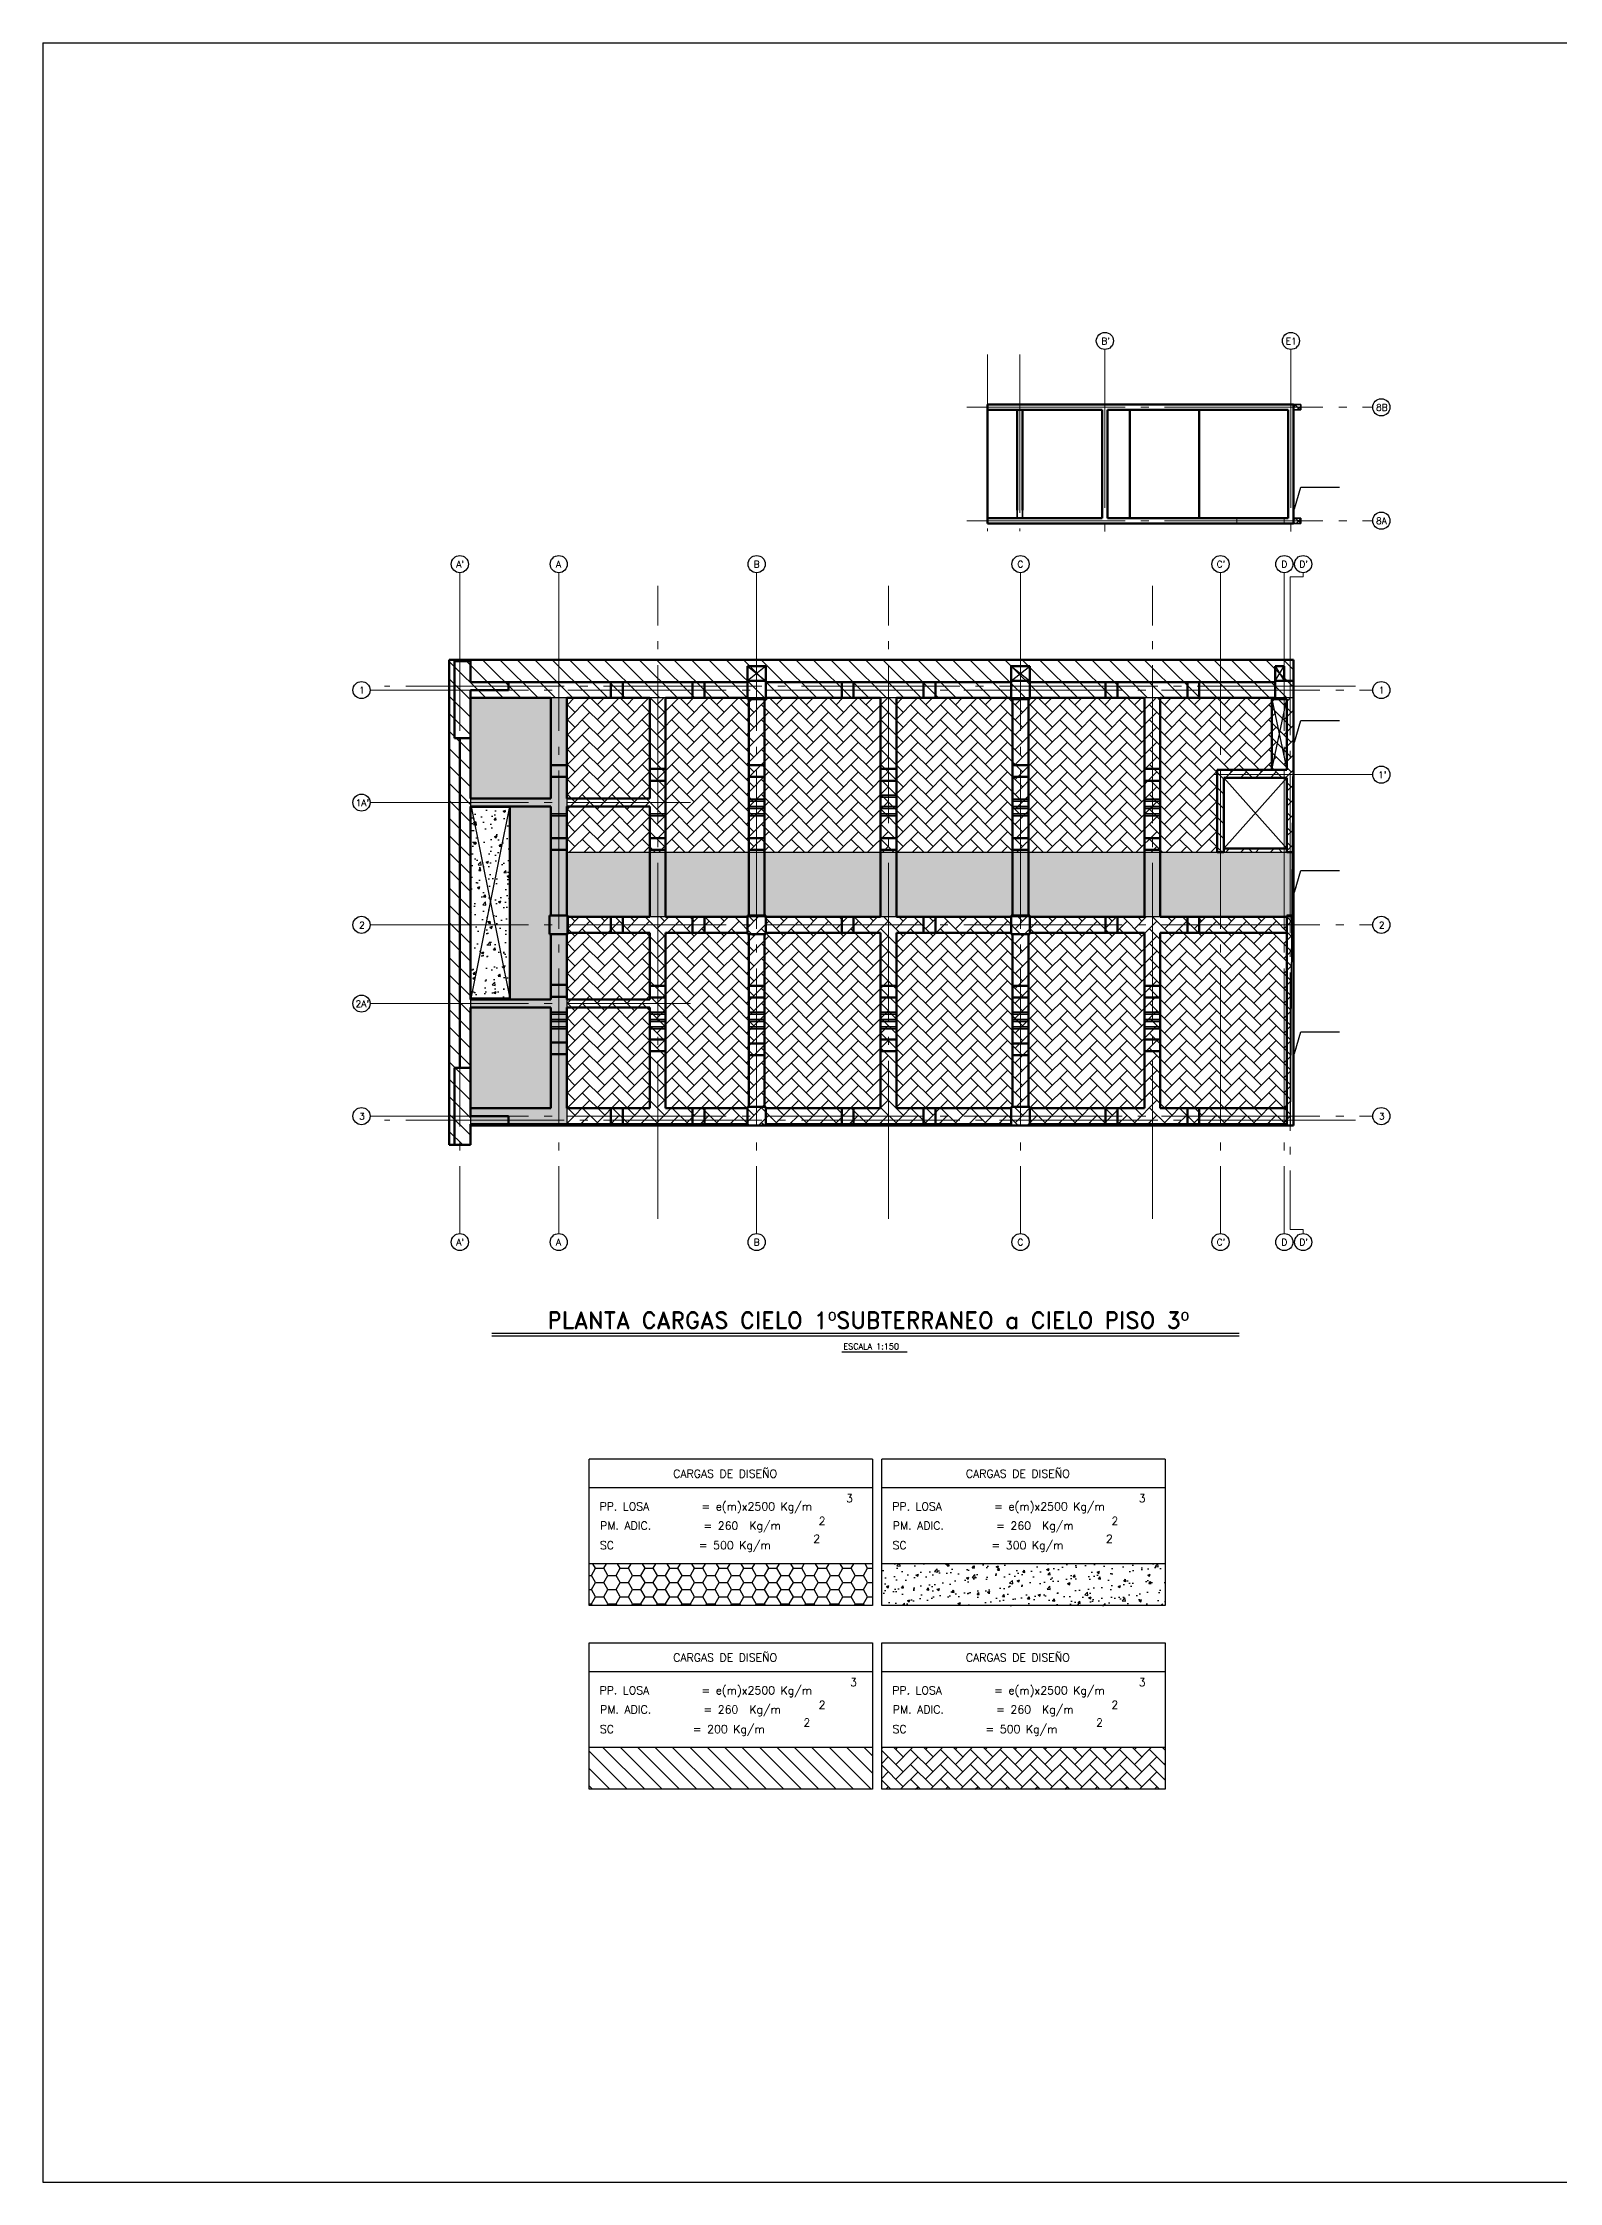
# Model space of a CAD drawing. Extents: x -970 to 10525, y -5 to 8110.
# Drawn here: x -970 to 4777, y 0 to 8110 of the extents above; entities that cross this region are included whole.
import ezdxf
from ezdxf.enums import TextEntityAlignment as Align
from ezdxf.xclip import XClip

# ---------------------------------------------------------------- set-up
doc = ezdxf.new("R2010")
doc.units = 0
doc.header["$LTSCALE"] = 60
doc.header["$MEASUREMENT"] = 0
doc.header["$XCLIPFRAME"] = 0
for name, pattern in [('2024_22-101$0$EJES', [12.5, 10, -1, 0.5, -1]), ('2024_22-101$0$HIDDEN', [9.525, 6.35, -3.175]), ('2024_22-101$0$RLE-PROYECCION', [35.719, 23.8125, -11.9065])]:
    doc.linetypes.add(name, pattern=pattern)
doc.layers.get('0').update_dxf_attribs({"linetype": 'CONTINUOUS'})
for name, color, linetype, lineweight in [('2024_22-101$0$RLE-EJE', 3, 'CONTINUOUS', 25), ('2024_22-101$0$RLE-EJES', 1, '2024_22-101$0$EJES', 15), ('2024_22-101$0$RLE-LOSA', 90, 'CONTINUOUS', 15), ('2024_22-101$0$RLE-MURO', 3, 'CONTINUOUS', 25), ('2024_22-101$0$RLE-PILAR', 3, 'CONTINUOUS', 25), ('2024_22-101$0$RLE-PROYECCION', 3, 'CONTINUOUS', 15), ('2024_22-101$0$RLE-VIGA', 3, 'CONTINUOUS', 15)]:
    doc.layers.add(name, color=color, linetype=linetype, lineweight=lineweight)
for name, color, linetype in [('2024_22-101$0$RLE-HATCH2', 1, '2024_22-101$0$HIDDEN'), ('2024_22-101$0$RLE-SEGMENTOS1', 3, 'CONTINUOUS'), ('2024_22-101$0$RLE-VANOS', 1, 'CONTINUOUS'), ('2024_22-102$0$RLA-CORTES', 5, 'CONTINUOUS'), ('2024_22-102$0$RLA-FE', 7, 'CONTINUOUS'), ('2024_22-102$0$RLA-SOLID', 252, 'CONTINUOUS'), ('HATCH CARGAS', 1, 'CONTINUOUS'), ('RLA-FORMATO', 7, 'CONTINUOUS'), ('RLA-TEXTOS2', 6, 'CONTINUOUS')]:
    doc.layers.add(name, color=color, linetype=linetype)
doc.styles.add('2024_22-101$0$ROMAND', font='romand', dxfattribs={"height": 31.5})
doc.styles.add('2024_22-102$0$ROMANS', font='romans.shx', dxfattribs={"height": 11.25})
doc.styles.add('2024_22-102$0$SIETE50', font='ROMAND.SHX', dxfattribs={"height": 31.5})
doc.styles.add('ROMAND', font='romand', dxfattribs={"height": 31.5})
doc.styles.add('ROMANS', font='ROMANS.shx', dxfattribs={"height": 22.5})
doc.styles.add('SIETE50', font='ROMAND.SHX', dxfattribs={"height": 31.5})
doc.dimstyles.new('2024_22-102$0$ING20', dxfattribs={"dimscale": 50, "dimtxt": 11.25, "dimasz": 0.3, "dimexe": 0.3, "dimexo": 1, "dimgap": 0.1, "dimtad": 1, "dimlfac": 0.4, "dimzin": 12, "dimdsep": 46, "dimtxsty": '2024_22-102$0$ROMANS', "dimblk1": '2024_22-102$0$TICK1', "dimblk2": '2024_22-102$0$TICK1', "dimsah": 1, "dimcen": 0.09, "dimse1": 1, "dimse2": 1, "dimclrd": 2, "dimclre": 1, "dimclrt": 3, "dimadec": 0, "dimazin": 0, "dimtfac": 1, "dimtix": 1, "dimtmove": 2, "dimatfit": 3, "dimldrblk": '2024_22-102$0$TICK1', "dimfxl": 1, "dimtolj": 1, "dimtzin": 12, "dimarcsym": 0})
pattern_1 = [(45, (9312.101, 280.886), (-11.22532, 11.22532), []), (135, (9312.101, 280.886), (-11.22532, -11.22532), [])]

# ---------------------------------------------------------------- blocks, each defined once
blk = doc.blocks.new('2024_22-102$0$TICK1')
at = {"color": 2}
for points in [[(0, 0), (-1, 0)], [(0, 0), (1, 0)]]:
    blk.add_lwpolyline(points, dxfattribs=at)
at = {"color": 2, "const_width": 0.2}
blk.add_lwpolyline([(-0.3, -0.3), (0.3, 0.3)], dxfattribs=at)
blk = doc.blocks.new('*D167')
at = {"layer": '2024_22-102$0$RLA-CORTES', "color": 2, "lineweight": -2, "transparency": 16777216}
blk.add_line((-100, 15), (-100, 35), dxfattribs=at)
at = {"layer": '2024_22-102$0$RLA-CORTES', "color": 2, "lineweight": -2, "transparency": 16777216, "xscale": 15, "yscale": 15, "zscale": 15}
for p, rotation in [((-100, 50), 90), ((-100, 0), 270)]:
    blk.add_blockref('2024_22-102$0$TICK1', p, dxfattribs=dict(at, rotation=rotation))
at = {"layer": '2024_22-102$0$RLA-CORTES', "color": 3, "transparency": 16777216, "insert": (-110.625, 25), "char_height": 11.25, "attachment_point": 5, "rotation": 90, "style": '2024_22-102$0$ROMANS'}
blk.add_mtext('\\A1;20', dxfattribs=at)
blk = doc.blocks.new('*D168')
at = {"layer": '2024_22-102$0$RLA-CORTES', "color": 2, "lineweight": -2, "transparency": 16777216}
blk.add_line((15, 150), (35, 150), dxfattribs=at)
at = {"layer": '2024_22-102$0$RLA-CORTES', "color": 2, "lineweight": -2, "transparency": 16777216, "xscale": 15, "yscale": 15, "zscale": 15, "rotation": 180}
blk.add_blockref('2024_22-102$0$TICK1', (0, 150), dxfattribs=at)
at = {"layer": '2024_22-102$0$RLA-CORTES', "color": 2, "lineweight": -2, "transparency": 16777216, "xscale": 15, "yscale": 15, "zscale": 15}
blk.add_blockref('2024_22-102$0$TICK1', (50, 150), dxfattribs=at)
at = {"layer": '2024_22-102$0$RLA-CORTES', "color": 3, "transparency": 16777216, "insert": (25, 160.625), "char_height": 11.25, "attachment_point": 5, "style": '2024_22-102$0$ROMANS'}
blk.add_mtext('\\A1;20', dxfattribs=at)
blk = doc.blocks.new('2024_22-102$0$TITULO_CORTE')
at = {"layer": '2024_22-102$0$RLA-SOLID'}
blk.add_hatch(color=256, dxfattribs=at).paths.add_polyline_path([(-9633.9, 5942.5), (-9613.9, 5942.5)], flags=17)
at = {"layer": '2024_22-102$0$RLA-CORTES', "color": 6}
for p, q in [((-45.8, -250), (286.2, -250)), ((-45.8, -255), (172.2, -255))]:
    blk.add_line(p, q, dxfattribs=at)
at = {"layer": '2024_22-102$0$RLA-CORTES', "color": 3}
blk.add_line((6.6, -280.5), (122.1, -280.5), dxfattribs=at)
blk.add_circle((238.7, -250), 47.5, dxfattribs=at)
at = {"layer": '2024_22-102$0$RLA-CORTES', "color": 6, "style": '2024_22-102$0$SIETE50'}
blk.add_text('CORTE', height=31.5, dxfattribs=at).set_placement((-9.6, -241.4))
at = {"layer": '2024_22-102$0$RLA-CORTES', "color": 6, "style": '2024_22-102$0$SIETE50', "flags": 12}
blk.add_attdef('CORTE', text='', height=31.5, dxfattribs=at).set_placement((238.8, -226.4), align=Align.MIDDLE_CENTER)
at = {"layer": '2024_22-102$0$RLA-CORTES', "color": 3, "style": '2024_22-102$0$ROMANS', "flags": 12}
blk.add_attdef('ESCALA', (10.9, -276.3), '', height=11.2, dxfattribs=at)
blk.add_attdef('PLANO', text='', height=13, dxfattribs=at).set_placement((238.9, -272.8), align=Align.MIDDLE)
blk = doc.blocks.new('*U171')
at = {"layer": '2024_22-102$0$RLA-SOLID'}
blk.add_hatch(color=256, dxfattribs=at).paths.add_polyline_path([(-9587.2, 5962.2), (-9567.2, 5962.2)], flags=17)
for p, q in [((5, -95.7), (19.8, -109.2)), ((10.3, -90), (25.1, -103.5))]:
    blk.add_line(p, q)
at = {"layer": '2024_22-102$0$RLA-CORTES', "color": 0}
for p, q in [((5, -93.5), (5, -126.5)), ((41.5, -90), (8.5, -90)), ((8.5, -130), (41.5, -130)), ((45, -126.5), (45, -93.5))]:
    blk.add_line(p, q, dxfattribs=at)
for centre, start, end in [((8.5, -93.5), 90, 180), ((8.5, -126.5), 180, 270), ((41.5, -93.5), 0, 90), ((41.5, -126.5), 270, 0)]:
    blk.add_arc(centre, 3.5, start, end, dxfattribs=at)
at = {"layer": '2024_22-102$0$RLA-FE', "color": 3, "style": '2024_22-102$0$ROMANS'}
for tag, flags, p in [('PARCIAL1', 8, (36.3, -85)), ('DIAM', 12, (-17.5, -156.8))]:
    blk.add_attdef(tag, text='', height=11.2, dxfattribs=dict(at, flags=flags)).set_placement(p, align=Align.CENTER)
at = {"layer": '2024_22-102$0$RLA-FE', "color": 3, "style": '2024_22-102$0$ROMANS', "flags": 8}
for tag, p in [('ESTRIBO', (-39, -156.8)), ('PARCIAL2', (-0.6, -120.6))]:
    blk.add_attdef(tag, text='', height=11.2, dxfattribs=at).set_placement(p, align=Align.RIGHT)
at = {"layer": '2024_22-102$0$RLA-FE', "color": 3, "style": '2024_22-102$0$ROMANS'}
for tag, p, flags in [('PHI', (-37.8, -156.5), 12), ('A', (-7.7, -156.5), 12), ('ESP', (3.2, -156.5), 12), ('TEXTO_FE1', (41.1, -156.8), 8), ('CORTE', (23.1, -229.2), 13), ('NUM', (31, -248.9), 13), ('TIPO', (36.9, -210.2), 13)]:
    blk.add_attdef(tag, p, '', height=11.2, dxfattribs=dict(at, flags=flags))
blk = doc.blocks.new('*U173')
at = {"layer": '2024_22-102$0$RLA-SOLID'}
blk.add_hatch(color=256, dxfattribs=at).paths.add_polyline_path([(-9587.2, 5962.2), (-9567.2, 5962.2)], flags=17)
at = {"color": 2}
for p, q in [((5, 39.3), (19.8, 25.8)), ((10.3, 45), (25.1, 31.5))]:
    blk.add_line(p, q, dxfattribs=at)
at = {"layer": '2024_22-102$0$RLA-CORTES', "color": 2}
for p, q in [((5, 41.5), (5, 8.5)), ((41.5, 45), (8.5, 45)), ((8.5, 5), (41.5, 5)), ((45, 8.5), (45, 41.5))]:
    blk.add_line(p, q, dxfattribs=at)
for centre, start, end in [((8.5, 41.5), 90, 180), ((8.5, 8.5), 180, 270), ((41.5, 41.5), 0, 90), ((41.5, 8.5), 270, 0)]:
    blk.add_arc(centre, 3.5, start, end, dxfattribs=at)
blk = doc.blocks.new('2024_22-101$0$FLECHA')
at = {"color": 2}
blk.add_lwpolyline([(0, 0, 0, 5, 0), (19.2, 0, 5, 5, 0)], format="xyseb", dxfattribs=at)
blk = doc.blocks.new('2024_22-101')
at = {"layer": '2024_22-101$0$RLE-HATCH2', "linetype": '2024_22-101$0$RLE-PROYECCION'}
h = blk.add_hatch(dxfattribs=at)
h.set_pattern_fill('ANSI37', color=1, scale=5, style=0)
h.set_pattern_definition(pattern_1)
h.paths.add_polyline_path([(4270.2, 3769.93), (4297.3, 3769.93), (4297.3, 3789.93), (4270.2, 3789.93), (4270.2, 3775.49)])
h = blk.add_hatch(dxfattribs=at)
h.set_pattern_fill('ANSI37', color=1, scale=5, style=0)
h.set_pattern_definition(pattern_1)
h.paths.add_polyline_path([(4297.3, 3339.93), (4297.3, 3359.93), (4270.2, 3359.93), (4270.2, 3339.93), (4278.9, 3339.93)])
at = {"color": 1}
for p, q in [((4274.1, 3394.62), (4297.61, 3476.83)), ((4297.61, 3476.83), (4444.75, 3476.83)), ((4274.1, 2510.15), (4297.61, 2592.36)), ((4297.61, 2592.36), (4444.75, 2592.36)), ((4274.1, 1942.03), (4297.61, 2024.24)), ((4297.61, 2024.24), (4444.75, 2024.24)), ((4274.1, 1330.21), (4297.61, 1412.42)), ((4297.61, 1412.42), (4444.75, 1412.42))]:
    blk.add_line(p, q, dxfattribs=at)
at = {"layer": '2024_22-101$0$RLE-EJE'}
for centre in [(3555.2, 4031.5), (4260.2, 4031.5), (4602.7, 3779.93), (4602.7, 3779.93), (4602.7, 3349.93), (4602.7, 3349.93), (1110.2, 3185.43), (1485.2, 3185.43), (2235.2, 3185.43), (3235.2, 3185.43), (3993.2, 3185.43), (4235.2, 3185.43), (4306.45, 3185.43), (737.7, 2707.93), (4602.7, 2707.93), (4602.7, 2387.43), (737.7, 2281.43), (737.7, 1817.93), (4602.7, 1817.93), (737.7, 1519.43), (737.7, 1092.93), (4602.7, 1092.93), (1110.2, 615.43), (1485.2, 615.43), (2235.2, 615.43), (3235.2, 615.43), (3993.2, 615.43), (4235.2, 615.43), (4306.45, 615.43)]:
    blk.add_circle(centre, 32.5, dxfattribs=at)
at = {"layer": '2024_22-101$0$RLE-EJES', "linetype": '2024_22-101$0$EJES'}
for p, q in [((3110.76, 3979.93), (3110.76, 3309.93)), ((3232.76, 3979.93), (3232.76, 3309.93)), ((1860.2, 702.93), (1860.2, 3102.93)), ((2735.2, 702.93), (2735.2, 3102.93)), ((3735.2, 702.93), (3735.2, 3102.93)), ((4505.2, 2722.93), (825.2, 2722.93)), ((4505.2, 1077.93), (825.2, 1077.93))]:
    blk.add_line(p, q, dxfattribs=at)
at = {"layer": '2024_22-101$0$RLE-EJES', "linetype": '2024_22-101$0$EJES', "lineweight": 9}
for p, q in [((3555.2, 3999), (3555.2, 3297.39)), ((4260.2, 3999), (4260.2, 3297.39)), ((3031.64, 3779.93), (4570.2, 3779.93)), ((3031.64, 3349.93), (4570.2, 3349.93)), ((1110.2, 3152.93), (1110.2, 647.93)), ((1485.2, 3152.93), (1485.2, 647.93)), ((2235.2, 3152.93), (2235.2, 647.93)), ((3235.2, 3152.93), (3235.2, 647.93)), ((3993.2, 3152.93), (3993.2, 647.93)), ((4235.2, 3152.93), (4235.2, 647.93)), ((4257.7, 3136.96), (4257.7, 663.58)), ((4257.7, 3136.96), (4306.45, 3136.96)), ((4306.45, 3136.96), (4306.45, 3152.93)), ((770.2, 2707.93), (4570.2, 2707.93)), ((4570.2, 2387.43), (3947.02, 2387.43)), ((770.2, 2281.43), (1984.72, 2281.43)), ((770.2, 1817.93), (4570.2, 1817.93)), ((770.2, 1519.43), (1984.72, 1519.43)), ((770.2, 1092.93), (4570.2, 1092.93)), ((4257.7, 663.58), (4306.45, 663.58)), ((4306.45, 663.58), (4306.45, 647.93))]:
    blk.add_line(p, q, dxfattribs=at)
at = {"layer": '2024_22-101$0$RLE-LOSA', "color": 80, "lineweight": 50}
for p, q in [((3110.76, 3359.93), (3110.76, 3769.93)), ((3649.76, 3769.93), (3649.76, 3359.93)), ((3912.76, 3359.93), (3912.76, 3769.93))]:
    blk.add_line(p, q, dxfattribs=at)
at = {"layer": '2024_22-101$0$RLE-LOSA', "lineweight": 50}
for p, q in [((1070.2, 983.93), (1070.2, 2822.93)), ((1070.2, 2822.93), (4270.2, 2822.93)), ((2270.2, 2797.93), (2200.2, 2797.93)), ((2200.2, 2797.93), (2200.2, 2742.93)), ((2270.2, 2742.93), (2270.2, 2797.93)), ((3270.2, 2797.93), (3200.2, 2797.93)), ((3200.2, 2797.93), (3200.2, 2742.93)), ((3270.2, 2742.93), (3270.2, 2797.93)), ((4235.2, 2797.93), (4200.2, 2797.93)), ((4200.2, 2797.93), (4200.2, 2742.93)), ((4235.2, 2742.93), (4235.2, 2797.93)), ((4270.2, 2822.93), (4270.2, 2742.93)), ((4200.2, 2672.93), (4187.7, 2672.93)), ((4187.7, 2672.93), (4187.7, 2404.93)), ((1300.2, 1538.43), (1300.2, 2266.43)), ((4005.7, 2107.93), (4245.2, 2107.93)), ((4270.2, 2092.93), (4270.2, 1852.93)), ((1150.2, 1538.43), (1300.2, 1538.43)), ((2200.2, 1057.93), (1150.2, 1057.93)), ((3200.2, 1057.93), (2270.2, 1057.93)), ((4245.2, 1057.93), (3270.2, 1057.93)), ((1090.2, 983.93), (1070.2, 983.93))]:
    blk.add_line(p, q, dxfattribs=at)
at = {"layer": '2024_22-101$0$RLE-MURO', "lineweight": 70}
for p, q in [((3110.76, 3769.93), (3110.76, 3789.93)), ((3110.76, 3789.93), (4270.2, 3789.93)), ((3545.2, 3769.93), (3110.76, 3769.93)), ((3545.2, 3359.93), (3545.2, 3769.93)), ((4250.2, 3769.93), (3565.2, 3769.93)), ((3565.2, 3769.93), (3565.2, 3359.93)), ((4250.2, 3359.93), (4250.2, 3769.93)), ((4270.2, 3789.93), (4270.2, 3339.93)), ((3110.76, 3359.93), (3545.2, 3359.93)), ((3110.76, 3339.93), (3110.76, 3359.93)), ((4055.2, 3339.93), (3110.76, 3339.93)), ((3565.2, 3359.93), (4055.2, 3359.93)), ((4235.2, 3359.93), (4250.2, 3359.93)), ((4270.2, 3339.93), (4235.2, 3339.93)), ((1090.2, 2525.43), (1090.2, 2817.43)), ((1090.2, 2817.43), (1150.2, 2817.43)), ((1150.2, 2817.43), (1150.2, 2737.93)), ((1150.2, 2737.93), (1295.2, 2737.93)), ((1150.2, 2707.93), (1150.2, 2525.43)), ((1295.2, 2707.93), (1150.2, 2707.93)), ((1295.2, 2737.93), (1295.2, 2707.93)), ((4245.2, 2404.93), (4245.2, 2672.93)), ((4270.2, 2672.93), (4270.2, 2092.93)), ((1150.2, 2525.43), (1090.2, 2525.43)), ((3980.7, 2092.92), (3980.7, 2404.93)), ((3980.7, 2404.93), (4245.2, 2404.93)), ((4005.7, 2374.93), (4005.7, 2092.92)), ((4245.2, 2374.93), (4005.7, 2374.93)), ((4245.2, 2092.93), (4245.2, 2374.93)), ((4005.7, 2092.92), (3980.7, 2092.92)), ((4270.2, 2092.93), (4245.2, 2092.93)), ((4245.2, 1057.93), (4245.2, 1852.93)), ((4245.2, 1852.93), (4270.2, 1852.93)), ((4270.2, 1852.93), (4270.2, 1057.93)), ((1090.2, 983.93), (1090.2, 1275.43)), ((1090.2, 1275.43), (1150.2, 1275.43)), ((1150.2, 1275.43), (1150.2, 1092.93)), ((1150.2, 1092.93), (1295.2, 1092.93)), ((1295.2, 1062.93), (1150.2, 1062.93)), ((1150.2, 1062.93), (1150.2, 983.93)), ((1295.2, 1092.93), (1295.2, 1062.93)), ((4270.2, 1057.93), (4245.2, 1057.93)), ((1150.2, 983.93), (1090.2, 983.93))]:
    blk.add_line(p, q, dxfattribs=at)
at = {"layer": '2024_22-101$0$RLE-PILAR', "lineweight": 70}
for p, q in [((2200.2, 2672.93), (2200.2, 2742.93)), ((2200.2, 2742.93), (2270.2, 2742.93)), ((2270.2, 2742.93), (2270.2, 2672.93)), ((3200.2, 2672.93), (3200.2, 2742.93)), ((3200.2, 2742.93), (3270.2, 2742.93)), ((3270.2, 2742.93), (3270.2, 2672.93)), ((4200.2, 2672.93), (4200.2, 2742.93)), ((4200.2, 2742.93), (4270.2, 2742.93)), ((4270.2, 2742.93), (4270.2, 2672.93)), ((2270.2, 2672.93), (2200.2, 2672.93)), ((3270.2, 2672.93), (3200.2, 2672.93)), ((4245.2, 2672.93), (4200.2, 2672.93)), ((1450.2, 1782.93), (1450.2, 1852.93)), ((1450.2, 1852.93), (1520.2, 1852.93)), ((1520.2, 1852.93), (1520.2, 1782.93)), ((2200.2, 1782.93), (2200.2, 1852.93)), ((2200.2, 1852.93), (2270.2, 1852.93)), ((2270.2, 1852.93), (2270.2, 1782.93)), ((3200.2, 1782.93), (3200.2, 1852.93)), ((3200.2, 1852.93), (3270.2, 1852.93)), ((3270.2, 1852.93), (3270.2, 1782.93)), ((1520.2, 1782.93), (1450.2, 1782.93)), ((2270.2, 1782.93), (2200.2, 1782.93)), ((3270.2, 1782.93), (3200.2, 1782.93)), ((2200.2, 1057.93), (2200.2, 1127.93)), ((2200.2, 1127.93), (2270.2, 1127.93)), ((2270.2, 1057.93), (2200.2, 1057.93)), ((2270.2, 1127.93), (2270.2, 1057.93)), ((3200.2, 1057.93), (3200.2, 1127.93)), ((3200.2, 1127.93), (3270.2, 1127.93)), ((3270.2, 1057.93), (3200.2, 1057.93)), ((3270.2, 1127.93), (3270.2, 1057.93))]:
    blk.add_line(p, q, dxfattribs=at)
at = {"layer": '2024_22-101$0$RLE-PROYECCION'}
for p, q in [((4055.2, 3359.93), (4055.2, 3339.93)), ((4235.2, 3339.93), (4235.2, 3359.93))]:
    blk.add_line(p, q, dxfattribs=at)
at = {"layer": '2024_22-101$0$RLE-SEGMENTOS1', "linetype": '2024_22-101$0$RLE-PROYECCION', "lineweight": 35}
for p, q in [((3222.76, 3769.93), (3242.76, 3769.93)), ((4297.3, 3789.93), (4270.2, 3789.93)), ((4270.2, 3769.93), (4297.3, 3769.93)), ((4297.3, 3789.93), (4297.3, 3769.93)), ((3222.76, 3359.93), (3222.76, 3389.93)), ((3222.76, 3359.93), (3228.02, 3359.93)), ((3228.02, 3359.93), (3229.7, 3359.93)), ((3229.7, 3359.93), (3242.76, 3359.93)), ((3242.76, 3389.93), (3242.76, 3384.42)), ((3242.76, 3384.42), (3242.76, 3367.48)), ((3242.76, 3367.48), (3242.76, 3359.93)), ((4297.3, 3359.93), (4270.2, 3359.93)), ((4270.2, 3339.93), (4297.3, 3339.93)), ((4297.3, 3359.93), (4297.3, 3339.93))]:
    blk.add_line(p, q, dxfattribs=at)
at = {"layer": '2024_22-101$0$RLE-SEGMENTOS1', "lineweight": 50}
for p, q in [((1682.7, 2737.93), (1682.7, 2677.93)), ((1727.7, 2737.93), (1727.7, 2677.93)), ((1992.7, 2677.93), (1992.7, 2737.93)), ((2037.7, 2737.93), (2037.7, 2677.93)), ((2557.7, 2737.93), (2557.7, 2677.93)), ((2602.7, 2737.93), (2602.7, 2677.93)), ((2867.7, 2677.93), (2867.7, 2737.93)), ((2912.7, 2737.93), (2912.7, 2677.93)), ((3557.7, 2737.93), (3557.7, 2677.93)), ((3867.7, 2677.93), (3867.7, 2737.93)), ((3912.7, 2737.93), (3912.7, 2677.93)), ((1455.2, 2423.73), (1515.2, 2423.73)), ((1455.2, 2378.73), (1515.2, 2378.73)), ((1830.2, 2408.73), (1890.2, 2408.73)), ((1830.2, 2363.73), (1890.2, 2363.73)), ((2205.2, 2423.73), (2265.2, 2423.73)), ((2205.2, 2378.73), (2265.2, 2378.73)), ((2705.2, 2408.73), (2765.2, 2408.73)), ((2705.2, 2363.73), (2765.2, 2363.73)), ((3205.2, 2423.73), (3265.2, 2423.73)), ((3205.2, 2378.73), (3265.2, 2378.73)), ((3705.2, 2408.73), (3765.2, 2408.73)), ((3705.2, 2363.73), (3765.2, 2363.73)), ((1455.2, 2147.13), (1515.2, 2147.13)), ((1830.2, 2147.13), (1890.2, 2147.13)), ((2205.2, 2147.13), (2265.2, 2147.13)), ((2705.2, 2147.13), (2765.2, 2147.13)), ((3205.2, 2147.13), (3265.2, 2147.13)), ((3705.2, 2147.13), (3765.2, 2147.13)), ((1515.2, 2102.13), (1455.2, 2102.13)), ((1890.2, 2102.13), (1830.2, 2102.13)), ((2265.2, 2102.13), (2205.2, 2102.13)), ((2765.2, 2102.13), (2705.2, 2102.13)), ((3265.2, 2102.13), (3205.2, 2102.13)), ((3765.2, 2102.13), (3705.2, 2102.13)), ((1682.7, 1847.93), (1682.7, 1787.93)), ((1727.7, 1847.93), (1727.7, 1787.93)), ((1992.7, 1787.93), (1992.7, 1847.93)), ((2037.7, 1847.93), (2037.7, 1787.93)), ((2557.7, 1847.93), (2557.7, 1787.93)), ((2602.7, 1847.93), (2602.7, 1787.93)), ((2867.7, 1787.93), (2867.7, 1847.93)), ((2912.7, 1847.93), (2912.7, 1787.93)), ((3557.7, 1847.93), (3557.7, 1787.93)), ((3602.7, 1847.93), (3602.7, 1787.93)), ((3867.7, 1787.93), (3867.7, 1847.93)), ((3912.7, 1847.93), (3912.7, 1787.93)), ((1455.2, 1590.59), (1515.2, 1590.59)), ((1455.2, 1545.59), (1515.2, 1545.59)), ((1830.2, 1587.09), (1890.2, 1587.09)), ((1830.2, 1542.09), (1890.2, 1542.09)), ((2205.2, 1587.09), (2265.2, 1587.09)), ((2205.2, 1542.09), (2265.2, 1542.09)), ((2705.2, 1587.09), (2765.2, 1587.09)), ((2705.2, 1542.09), (2765.2, 1542.09)), ((3205.2, 1587.09), (3265.2, 1587.09)), ((3205.2, 1542.09), (3265.2, 1542.09)), ((3705.2, 1587.09), (3765.2, 1587.09)), ((3705.2, 1542.09), (3765.2, 1542.09)), ((1830.2, 1383.76), (1890.2, 1383.76)), ((2705.2, 1383.76), (2765.2, 1383.76)), ((3705.2, 1383.76), (3765.2, 1383.76)), ((1455.2, 1372.26), (1515.2, 1372.26)), ((1455.2, 1327.26), (1515.2, 1327.26)), ((1830.2, 1338.76), (1890.2, 1338.76)), ((2205.2, 1368.76), (2265.2, 1368.76)), ((2205.2, 1323.76), (2265.2, 1323.76)), ((2705.2, 1338.76), (2765.2, 1338.76)), ((3205.2, 1368.76), (3265.2, 1368.76)), ((3205.2, 1323.76), (3265.2, 1323.76)), ((3705.2, 1338.76), (3765.2, 1338.76)), ((1682.7, 1122.93), (1682.7, 1062.93)), ((1727.7, 1122.93), (1727.7, 1062.93)), ((1992.7, 1062.93), (1992.7, 1122.93)), ((2037.7, 1122.93), (2037.7, 1062.93)), ((2557.7, 1122.93), (2557.7, 1062.93)), ((2602.7, 1122.93), (2602.7, 1062.93)), ((2867.7, 1062.93), (2867.7, 1122.93)), ((2912.7, 1122.93), (2912.7, 1062.93)), ((3557.7, 1122.93), (3557.7, 1062.93)), ((3602.7, 1122.93), (3602.7, 1062.93)), ((3867.7, 1062.93), (3867.7, 1122.93)), ((3912.7, 1122.93), (3912.7, 1062.93))]:
    blk.add_line(p, q, dxfattribs=at)
at = {"layer": '2024_22-101$0$RLE-SEGMENTOS1'}
blk.add_line((4005.7, 2374.93), (4245.2, 2107.93), dxfattribs=at)
at = {"layer": '2024_22-101$0$RLE-SEGMENTOS1', "lineweight": 35}
for p, q in [((2265.2, 2294.18), (2205.2, 2294.18)), ((2265.2, 2286.68), (2205.2, 2286.68)), ((2765.2, 2309.18), (2705.2, 2309.18)), ((2765.2, 2301.68), (2705.2, 2301.68)), ((3265.2, 2294.18), (3205.2, 2294.18)), ((3265.2, 2286.68), (3205.2, 2286.68)), ((3765.2, 2294.18), (3705.2, 2294.18)), ((3765.2, 2286.68), (3705.2, 2286.68)), ((1515.2, 2239.18), (1455.2, 2239.18)), ((1515.2, 2231.68), (1455.2, 2231.68)), ((1890.2, 2239.18), (1830.2, 2239.18)), ((1890.2, 2231.68), (1830.2, 2231.68)), ((2265.2, 2266.68), (2205.2, 2266.68)), ((2265.2, 2259.18), (2205.2, 2259.18)), ((2265.2, 2239.18), (2205.2, 2239.18)), ((2265.2, 2231.68), (2205.2, 2231.68)), ((2765.2, 2266.68), (2705.2, 2266.68)), ((2765.2, 2259.18), (2705.2, 2259.18)), ((2765.2, 2239.18), (2705.2, 2239.18)), ((2765.2, 2231.68), (2705.2, 2231.68)), ((3265.2, 2266.68), (3205.2, 2266.68)), ((3265.2, 2259.18), (3205.2, 2259.18)), ((3265.2, 2239.18), (3205.2, 2239.18)), ((3265.2, 2231.68), (3205.2, 2231.68)), ((3765.2, 2266.68), (3705.2, 2266.68)), ((3765.2, 2259.18), (3705.2, 2259.18)), ((3765.2, 2239.18), (3705.2, 2239.18)), ((3765.2, 2231.68), (3705.2, 2231.68)), ((1515.2, 1486.67), (1455.2, 1486.67)), ((1515.2, 1479.17), (1455.2, 1479.17)), ((1890.2, 1486.67), (1830.2, 1486.67)), ((1890.2, 1479.17), (1830.2, 1479.17)), ((2265.2, 1486.67), (2205.2, 1486.67)), ((2265.2, 1486.67), (2205.2, 1486.67)), ((2265.2, 1479.17), (2205.2, 1479.17)), ((2765.2, 1486.67), (2705.2, 1486.67)), ((2765.2, 1479.17), (2705.2, 1479.17)), ((3265.2, 1486.67), (3205.2, 1486.67)), ((3265.2, 1479.17), (3205.2, 1479.17)), ((3765.2, 1486.67), (3705.2, 1486.67)), ((3765.2, 1479.17), (3705.2, 1479.17)), ((1515.2, 1459.17), (1455.2, 1459.17)), ((1515.2, 1451.67), (1455.2, 1451.67)), ((1515.2, 1431.67), (1455.2, 1431.67)), ((1515.2, 1424.17), (1455.2, 1424.17)), ((1890.2, 1459.17), (1830.2, 1459.17)), ((1890.2, 1451.67), (1830.2, 1451.67)), ((1890.2, 1431.67), (1830.2, 1431.67)), ((1890.2, 1424.17), (1830.2, 1424.17)), ((2265.2, 1459.17), (2205.2, 1459.17)), ((2265.2, 1451.67), (2205.2, 1451.67)), ((2265.2, 1431.67), (2205.2, 1431.67)), ((2265.2, 1424.17), (2205.2, 1424.17)), ((2765.2, 1459.17), (2705.2, 1459.17)), ((2765.2, 1451.67), (2705.2, 1451.67)), ((2765.2, 1431.67), (2705.2, 1431.67)), ((2765.2, 1424.17), (2705.2, 1424.17)), ((3265.2, 1459.17), (3205.2, 1459.17)), ((3265.2, 1451.67), (3205.2, 1451.67)), ((3265.2, 1431.67), (3205.2, 1431.67)), ((3265.2, 1424.17), (3205.2, 1424.17)), ((3765.2, 1459.17), (3705.2, 1459.17)), ((3765.2, 1451.67), (3705.2, 1451.67)), ((3765.2, 1431.67), (3705.2, 1431.67)), ((3765.2, 1424.17), (3705.2, 1424.17))]:
    blk.add_line(p, q, dxfattribs=at)
at = {"layer": '2024_22-101$0$RLE-VANOS'}
for p, q in [((2200.2, 2797.93), (2270.2, 2742.93)), ((2270.2, 2797.93), (2200.2, 2742.93)), ((3200.2, 2797.93), (3270.2, 2742.93)), ((3200.2, 2742.93), (3270.2, 2797.93)), ((4200.2, 2797.93), (4235.2, 2742.93)), ((4200.2, 2742.93), (4235.2, 2797.93)), ((4187.7, 2404.93), (4245.2, 2672.93)), ((4187.7, 2672.93), (4245.2, 2404.93)), ((4005.7, 2107.93), (4245.2, 2374.93)), ((4005.7, 2374.93), (4245.2, 2107.93)), ((1152.7, 2266.43), (1300.2, 1538.43)), ((1152.7, 1538.43), (1300.2, 2266.43))]:
    blk.add_line(p, q, dxfattribs=at)
at = {"layer": '2024_22-101$0$RLE-VIGA', "lineweight": 50}
for p, q in [((3222.76, 3389.93), (3222.76, 3769.93)), ((3242.76, 3769.93), (3242.76, 3389.93)), ((4235.2, 3359.93), (4055.2, 3359.93)), ((4235.2, 3339.93), (4055.2, 3339.93)), ((1455.2, 2677.93), (1150.2, 2677.93)), ((1455.2, 2737.93), (1295.2, 2737.93)), ((1830.2, 2737.93), (1455.2, 2737.93)), ((1455.2, 2677.93), (1455.2, 2296.43)), ((1830.2, 2677.93), (1515.2, 2677.93)), ((1515.2, 2677.93), (1515.2, 2296.43)), ((1830.2, 2737.93), (2200.2, 2737.93)), ((1830.2, 2296.43), (1830.2, 2677.93)), ((1890.2, 2677.93), (2200.2, 2677.93)), ((1890.2, 2296.43), (1890.2, 2677.93)), ((2705.2, 2737.93), (2270.2, 2737.93)), ((2705.2, 2677.93), (2270.2, 2677.93)), ((2705.2, 2737.93), (2765.2, 2737.93)), ((2705.2, 1847.93), (2705.2, 2677.93)), ((3200.2, 2737.93), (2765.2, 2737.93)), ((2765.2, 1847.93), (2765.2, 2677.93)), ((3200.2, 2677.93), (2765.2, 2677.93)), ((3270.2, 2737.93), (3705.2, 2737.93)), ((3270.2, 2677.93), (3705.2, 2677.93)), ((3602.7, 2737.93), (3602.7, 2677.93)), ((3705.2, 2737.93), (3765.2, 2737.93)), ((3705.2, 1847.93), (3705.2, 2677.93)), ((3765.2, 2737.93), (4200.2, 2737.93)), ((3765.2, 1847.93), (3765.2, 2677.93)), ((3765.2, 2677.93), (4200.2, 2677.93)), ((2205.2, 2672.93), (2205.2, 1852.93)), ((2265.2, 2672.93), (2265.2, 1852.93)), ((3205.2, 1852.93), (3205.2, 2672.93)), ((3265.2, 1852.93), (3265.2, 2672.93)), ((1110.2, 2296.43), (1110.2, 2525.43)), ((1150.2, 2296.43), (1150.2, 2525.43)), ((1110.2, 1534.43), (1110.2, 2296.43)), ((1150.2, 2296.43), (1455.2, 2296.43)), ((1515.2, 2296.43), (1830.2, 2296.43)), ((1890.2, 1847.93), (1890.2, 2296.43)), ((1150.2, 1534.43), (1150.2, 2266.43)), ((1150.2, 2266.43), (1455.2, 2266.43)), ((1455.2, 2266.43), (1455.2, 1852.93)), ((1515.2, 2266.43), (1830.2, 2266.43)), ((1515.2, 2266.43), (1515.2, 1852.93)), ((1830.2, 1847.93), (1830.2, 2266.43)), ((1520.2, 1847.93), (1830.2, 1847.93)), ((1520.2, 1787.93), (1830.2, 1787.93)), ((1830.2, 1534.43), (1830.2, 1787.93)), ((1890.2, 1847.93), (2200.2, 1847.93)), ((1890.2, 1787.93), (2200.2, 1787.93)), ((1890.2, 1534.43), (1890.2, 1787.93)), ((2270.2, 1847.93), (2705.2, 1847.93)), ((2270.2, 1787.93), (2705.2, 1787.93)), ((2705.2, 1787.93), (2705.2, 1122.93)), ((2765.2, 1847.93), (3200.2, 1847.93)), ((2765.2, 1787.93), (3200.2, 1787.93)), ((2765.2, 1787.93), (2765.2, 1122.93)), ((3270.2, 1847.93), (3705.2, 1847.93)), ((3270.2, 1787.93), (3705.2, 1787.93)), ((3705.2, 1787.93), (3705.2, 1122.93)), ((3765.2, 1847.93), (4245.2, 1847.93)), ((3765.2, 1787.93), (3765.2, 1122.93)), ((3765.2, 1787.93), (4245.2, 1787.93)), ((1455.2, 1782.93), (1455.2, 1534.43)), ((1515.2, 1782.93), (1515.2, 1534.43)), ((2205.2, 1782.93), (2205.2, 1127.93)), ((2265.2, 1782.93), (2265.2, 1127.93)), ((3205.2, 1127.93), (3205.2, 1782.93)), ((3265.2, 1127.93), (3265.2, 1782.93)), ((1110.2, 1275.43), (1110.2, 1534.43)), ((1150.2, 1534.43), (1455.2, 1534.43)), ((1150.2, 1275.43), (1150.2, 1504.43)), ((1150.2, 1504.43), (1455.2, 1504.43)), ((1455.2, 1504.43), (1455.2, 1122.93)), ((1515.2, 1534.43), (1830.2, 1534.43)), ((1515.2, 1504.43), (1515.2, 1122.93)), ((1515.2, 1504.43), (1830.2, 1504.43)), ((1830.2, 1122.93), (1830.2, 1504.43)), ((1890.2, 1122.93), (1890.2, 1534.43)), ((1150.2, 1122.93), (1455.2, 1122.93)), ((1295.2, 1062.93), (1455.2, 1062.93)), ((1455.2, 1062.93), (1890.2, 1062.93)), ((1515.2, 1122.93), (1830.2, 1122.93)), ((1890.2, 1122.93), (2200.2, 1122.93)), ((1890.2, 1062.93), (2200.2, 1062.93)), ((2270.2, 1122.93), (2705.2, 1122.93)), ((2270.2, 1062.93), (2705.2, 1062.93)), ((2765.2, 1062.93), (2705.2, 1062.93)), ((2765.2, 1122.93), (3200.2, 1122.93)), ((2765.2, 1062.93), (3200.2, 1062.93)), ((3270.2, 1122.93), (3705.2, 1122.93)), ((3270.2, 1062.93), (3765.2, 1062.93)), ((3765.2, 1122.93), (4245.2, 1122.93)), ((3765.2, 1062.93), (4245.2, 1062.93))]:
    blk.add_line(p, q, dxfattribs=at)
at = {"color": 1, "rotation": 74.04151716586321}
for p in [(4274.1, 3394.62), (4274.1, 2510.15), (4274.1, 1942.03), (4274.1, 1330.21)]:
    blk.add_blockref('2024_22-101$0$FLECHA', p, dxfattribs=at)
at = {"layer": '2024_22-101$0$RLE-EJE', "color": 5, "lineweight": 9, "char_height": 25, "width": 1, "attachment_point": 1, "style": '2024_22-101$0$ROMAND'}
for s, insert in [("B'", (3541.48, 4043.38)), ('E1', (4240.68, 4043.38)), ('8B', (4583.05, 3791.7)), ('8A', (4583.05, 3361.7)), ("A'", (1096.48, 3197.32)), ('A', (1474.46, 3197.32)), ('B', (2224.46, 3197.32)), ('C', (3223.63, 3197.32)), ("C'", (3978.66, 3197.32)), ('D', (4223.63, 3197.32)), ("D'", (4291.91, 3197.32)), ('1', (728.65, 2719.7)), ('1', (4593.65, 2719.7)), ("1'", (4590.93, 2399.18)), ("1A'", (715.07, 2293.2)), ('2', (728.65, 1829.7)), ('2', (4593.65, 1829.7)), ("2A'", (715.07, 1531.2)), ('3', (728.65, 1104.7)), ('3', (4593.65, 1104.7)), ("A'", (1096.48, 627.32)), ('A', (1474.46, 627.32)), ('B', (2224.46, 627.32)), ('C', (3223.63, 627.32)), ("C'", (3978.66, 627.32)), ('D', (4223.63, 627.32)), ("D'", (4291.91, 627.32))]:
    blk.add_mtext(s, dxfattribs=dict(at, insert=insert))
blk = doc.blocks.new('*U166')
at = {"layer": '2024_22-102$0$RLA-SOLID'}
blk.add_hatch(color=256, dxfattribs=at).paths.add_polyline_path([(-9633.942, 5942.511), (-9613.942, 5942.511)], flags=17)
at = {"layer": '2024_22-102$0$RLA-CORTES', "color": 1}
for p, q in [((0, 165), (0, 65)), ((50, 165), (50, 65)), ((-115, 50), (-15, 50)), ((-115, 0), (-15, 0))]:
    blk.add_line(p, q, dxfattribs=at)
at = {"layer": '2024_22-102$0$RLA-CORTES'}
for p, q in [((50, 50), (0, 50)), ((0, 50), (0, 0)), ((0, 0), (50, 0)), ((50, 0), (50, 50))]:
    blk.add_line(p, q, dxfattribs=at)
dim = blk.add_linear_dim(base=(50, 150), p1=(0, 150), p2=(50, 150), dimstyle='2024_22-102$0$ING20', dxfattribs=at)
dim.commit()
dim.dimension.update_dxf_attribs({"geometry": '*D168', "text_midpoint": (25, 160.625)})
dim = blk.add_linear_dim(base=(-100, 50), p1=(-100, 0), p2=(-100, 50), angle=90, dimstyle='2024_22-102$0$ING20', dxfattribs=at)
dim.commit()
dim.dimension.update_dxf_attribs({"geometry": '*D167', "text_midpoint": (-110.625, 25)})
blk = doc.blocks.new('2024_22-102')
at = {"layer": '2024_22-102$0$RLA-CORTES'}
ref = blk.add_blockref('2024_22-102$0$TITULO_CORTE', (5329.076, 2711.715), dxfattribs=at)
ref.add_attrib('ESCALA', 'ESCALA 1:20', (5339.954, 2435.463), dxfattribs={"color": 3, "height": 11.25, "style": '2024_22-102$0$ROMANS'})
ref.add_attrib('CORTE', 'A', dxfattribs={"color": 6, "height": 31.5, "style": '2024_22-102$0$SIETE50'}).set_placement((5567.868, 2485.316), align=Align.MIDDLE_CENTER)
ref.add_attrib('PLANO', '-', dxfattribs={"color": 3, "height": 13, "style": '2024_22-102$0$ROMANS'}).set_placement((5567.942, 2438.922), align=Align.MIDDLE)
for name in ['*U166', '*U173']:
    blk.add_blockref(name, (5405.337, 2660.111), dxfattribs=at)
at = {"layer": '2024_22-102$0$RLA-FE'}
ref = blk.add_blockref('*U171', (5405.337, 2723.636), dxfattribs=at)
ref.add_attrib('DIAM', '8', dxfattribs={"color": 3, "height": 11.25, "style": '2024_22-102$0$ROMANS'}).set_placement((5387.853, 2566.878), align=Align.CENTER)
ref.add_attrib('ESTRIBO', '4E', dxfattribs={"color": 3, "height": 11.25, "style": '2024_22-102$0$ROMANS'}).set_placement((5366.361, 2566.878), align=Align.RIGHT)
ref.add_attrib('TEXTO_FE1', 'L=80', (5446.428, 2566.878), dxfattribs={"color": 3, "height": 11.25, "style": '2024_22-102$0$ROMANS'})
ref.add_attrib('PHI', '%%C', (5367.553, 2567.092), dxfattribs={"color": 3, "height": 11.25, "style": '2024_22-102$0$ROMANS'})
ref.add_attrib('A', 'a', (5397.644, 2567.092), dxfattribs={"color": 3, "height": 11.25, "style": '2024_22-102$0$ROMANS'})
ref.add_attrib('ESP', '10', (5408.499, 2567.092), dxfattribs={"color": 3, "height": 11.25, "style": '2024_22-102$0$ROMANS'})
ref.add_attrib('PARCIAL1', '16', dxfattribs={"color": 3, "height": 11.25, "style": '2024_22-102$0$ROMANS'}).set_placement((5441.663, 2638.622), align=Align.CENTER)
ref.add_attrib('PARCIAL2', '16', dxfattribs={"color": 3, "height": 11.25, "style": '2024_22-102$0$ROMANS'}).set_placement((5404.727, 2602.998), align=Align.RIGHT)

msp = doc.modelspace()

# ---------------------------------------------------------------- hatches: boundary and pattern name
at = {"layer": 'HATCH CARGAS'}
h = msp.add_hatch(dxfattribs=at)
h.set_pattern_fill('_USER', color=256, scale=46.666667, angle=135, style=0, pattern_type=0)
h.set_pattern_definition([(135, (0, 0), (-32.99832, -32.99832), [])])
h.paths.add_polyline_path([(3770.6, 5771.4), (570.6, 5771.4), (570.6, 3932.4), (650.6, 3932.4), (650.6, 4006.4), (650.6, 5626.4), (3769.6, 5626.4)])
h = msp.add_hatch(dxfattribs=at)
h.set_pattern_fill('HONEY', color=256, scale=250, style=0)
h.paths.add_polyline_path([(3765.5, 5041.4), (1015.6, 5041.4), (1015.6, 5626.4), (650.6, 5626.4), (650.6, 5212.9), (800.6, 5212.9), (800.6, 4486.9), (650.6, 4486.9), (650.6, 4006.4), (1015.6, 4006.4), (1015.6, 4796.4), (3763.7, 4796.4)])
h = msp.add_hatch(dxfattribs=at)
h.set_pattern_fill('AR-HBONE', color=256, scale=10, style=0)
h.paths.add_polyline_path([(3769.6, 5626.4), (1015.6, 5626.4), (1015.6, 5041.4), (3765.5, 5041.4)])
h.paths.add_polyline_path([(3506.1, 5323.4), (3745.6, 5323.4), (3745.6, 5056.4), (3506.1, 5056.4)], flags=16)
h.paths.add_polyline_path([(3763.7, 4796.4), (1015.6, 4796.4), (1015.6, 4006.4), (3758.1, 4006.4)])
h = msp.add_hatch(dxfattribs=at)
h.set_pattern_fill('AR-CONC', color=256, scale=13.33333, style=0)
h.paths.add_polyline_path([(800.6, 5212.9), (650.6, 5212.9), (650.6, 4486.9), (800.6, 4486.9)])
h = msp.add_hatch(dxfattribs=at)
h.set_pattern_fill('HONEY', color=256, scale=250, style=0)
h.paths.add_polyline_path([(1100.3, 2344.7), (1100.3, 2186.5), (2174.5, 2186.5), (2174.5, 2344.7)])
h = msp.add_hatch(dxfattribs=at)
h.set_pattern_fill('AR-CONC', color=256, scale=13.333333, style=0)
h.set_pattern_definition([(50, (1090.17, -1983.76), (95.6347, -8.367), [10, -110]), (355, (1090.17, -1983.76), (-18.5002, 100.2923), [8, -88]), (100.4514, (1098.14, -1984.45), (77.1345, 91.9253), [8.4987, -93.4856]), (46.1842, (1090.17, -1957.09), (142.2988, -22.0692), [15, -165]), (96.6356, (1102.03, -1958.93), (124.6216, 129.8825), [12.748, -140.2285]), (351.184, (1090.17, -1957.09), (124.6216, 129.8825), [12, -132]), (21, (1103.504, -1963.76), (79.5876, -53.6825), [10, -110]), (326, (1103.5, -1963.76), (32.442, 96.6867), [8, -88]), (71.4514, (1110.14, -1968.23), (112.0297, 43.0042), [8.4987, -93.4856]), (37.5, (1090.17, -1983.756), (1.62131, 44.38585), [0, -86.93333, 0, -89.33333, 0, -88.33333]), (7.5, (1090.17, -1983.756), (35.07594, 52.58823), [0, -50.93333, 0, -84.93333, 0, -33.66667]), (327.5, (1060.437, -1983.756), (71.17632, -3.00732), [0, -33.33333, 0, -104, 0, -138]), (317.5, (1047.104, -1983.756), (77.75816, 13.3473), [0, -43.3333, 0, -69.0667, 0, -98])])
h.paths.add_polyline_path([(2209.6, 2344.7), (2209.6, 2186.5), (3283.8, 2186.5), (3283.8, 2344.7)])
h = msp.add_hatch(dxfattribs=at)
h.set_pattern_fill('_USER', color=256, scale=46.666667, angle=135, style=0, pattern_type=0)
h.set_pattern_definition([(135, (4727.464, 2759.024), (-32.9983, -32.9983), [])])
h.paths.add_polyline_path([(1100.3, 1647.6), (1100.3, 1489.5), (2174.5, 1489.5), (2174.5, 1647.6)])
h = msp.add_hatch(dxfattribs=at)
h.set_pattern_fill('AR-HBONE', color=256, scale=10, style=0)
h.paths.add_polyline_path([(2209.6, 1647.6), (2209.6, 1489.5), (3283.8, 1489.5), (3283.8, 1647.6)])

# ---------------------------------------------------------------- linework, layer by layer
at = {"layer": 'HATCH CARGAS', "color": 3}
for p, q in [((1100.3, 2186.5), (1100.3, 2741.2)), ((2174.5, 2741.2), (1100.3, 2741.2)), ((2174.5, 2741.2), (2174.5, 2186.5)), ((2209.6, 2186.5), (2209.6, 2741.2)), ((3283.8, 2741.2), (2209.6, 2741.2)), ((3283.8, 2741.2), (3283.8, 2186.5)), ((2174.5, 2631.6), (1100.3, 2631.6)), ((3283.8, 2631.6), (2209.6, 2631.6)), ((2174.5, 2344.7), (1100.3, 2344.7)), ((3283.8, 2344.7), (2209.6, 2344.7)), ((2174.5, 2186.5), (1100.3, 2186.5)), ((3283.8, 2186.5), (2209.6, 2186.5)), ((1100.3, 1489.5), (1100.3, 2044.1)), ((1100.3, 2044.1), (2174.5, 2044.1)), ((2174.5, 2044.1), (2174.5, 1489.5)), ((2209.6, 1489.5), (2209.6, 2044.1)), ((2209.6, 2044.1), (3283.8, 2044.1)), ((3283.8, 2044.1), (3283.8, 1489.5)), ((2174.5, 1934.5), (1100.3, 1934.5)), ((3283.8, 1934.5), (2209.6, 1934.5)), ((2174.5, 1647.6), (1100.3, 1647.6)), ((3283.8, 1647.6), (2209.6, 1647.6)), ((2174.5, 1489.5), (1100.3, 1489.5)), ((3283.8, 1489.5), (2209.6, 1489.5))]:
    msp.add_line(p, q, dxfattribs=at)
at = {"layer": 'HATCH CARGAS'}
for points in [[(570.6, 5771.4), (3770.6, 5771.4), (3758.1, 4006.4), (650.6, 4006.4), (650.6, 3932.4), (570.6, 3932.4), (570.6, 5771.4)], [(3770.6, 5626.4), (650.6, 5626.4), (650.6, 4006.4)], [(1015.6, 5626.4), (1015.6, 5041.4), (3770.6, 5041.4), (3770.6, 4796.4), (1015.6, 4796.4), (1015.6, 4006.4)]]:
    msp.add_lwpolyline(points, dxfattribs=at)
for points in [[(3506.1, 5323.4), (3745.6, 5323.4), (3745.6, 5056.4), (3506.1, 5056.4)], [(800.6, 4486.9), (650.6, 4486.9), (650.6, 5212.9), (800.6, 5212.9)]]:
    msp.add_lwpolyline(points, close=True, dxfattribs=at)
at = {"layer": 'RLA-FORMATO', "color": 6, "linetype": 'Continuous'}
for p, q in [((-970, 8110), (10520, 8110)), ((-970, 8110), (-970, 0)), ((-970, 0), (10520, 0))]:
    msp.add_line(p, q, dxfattribs=at)
at = {"layer": 'RLA-TEXTOS2', "color": 6}
for p, q in [((732.3, 3218.8), (3564.3, 3218.8)), ((732.3, 3208.8), (3564.3, 3208.8))]:
    msp.add_line(p, q, dxfattribs=at)
at = {"layer": 'RLA-TEXTOS2', "color": 3}
msp.add_line((2059, 3147.2), (2305.6, 3147.2), dxfattribs=at)

# ---------------------------------------------------------------- block references
ref = msp.add_blockref('2024_22-101', (-499.6, 2948.4))
XClip(ref).set_block_clipping_path([(675.2109429431, 563.2907384926), (4673.1797200484, 4102.9467477973)])
ref = msp.add_blockref('2024_22-102', (4494.5, 2628.4))
XClip(ref).set_block_clipping_path([(292.8796857699, 864.9315300546), (4685.8258379554, 3638.4296117372)])

# ---------------------------------------------------------------- texts
at = {"layer": 'HATCH CARGAS', "color": 7, "style": 'ROMAND'}
for p in [(1616.3, 2670.6), (2725.6, 2670.6), (1616.3, 1973.5), (2725.6, 1973.5)]:
    msp.add_text('CARGAS DE DISEÑO', height=30.333, dxfattribs=at).set_placement(p, align=Align.CENTER)
for s, height, p in [('3', 30.3, (2074.5, 2577.3)), ('3', 30.3, (3183.8, 2577.3)), ('PP. LOSA        = e(m)x2500 Kg/m', 30.333, (1140.1, 2546.4)), ('2', 30.3, (1970.6, 2491.7)), ('PP. LOSA        = e(m)x2500 Kg/m', 30.333, (2249.5, 2546.4)), ('2', 30.3, (3080, 2491.7)), ('SC              = 500 Kg/m', 30.333, (1141.7, 2399.5)), ('PM. ADIC.        = 260  Kg/m', 30.333, (1142.3, 2473.8)), ('2', 30.3, (1950.3, 2424.2)), ('SC              = 300 Kg/m', 30.333, (2251, 2399.5)), ('PM. ADIC.        = 260  Kg/m', 30.333, (2251.7, 2473.8)), ('2', 30.3, (3059.6, 2424.2)), ('PP. LOSA        = e(m)x2500 Kg/m', 30.333, (1140.1, 1849.3)), ('3', 30.3, (2090.1, 1880.2)), ('PP. LOSA        = e(m)x2500 Kg/m', 30.333, (2249.5, 1849.3)), ('3', 30.3, (3183.8, 1880.2)), ('PM. ADIC.        = 260  Kg/m', 30.333, (1142.3, 1776.7)), ('2', 30.3, (1970.6, 1794.6)), ('PM. ADIC.        = 260  Kg/m', 30.333, (2251.7, 1776.7)), ('2', 30.3, (3080, 1794.6)), ('SC             = 200 Kg/m', 30.333, (1141.7, 1702.4)), ('2', 30.3, (1912.7, 1727.1)), ('SC             = 500 Kg/m', 30.333, (2251, 1702.4)), ('2', 30.3, (3022.1, 1727.1))]:
    msp.add_text(s, height=height, dxfattribs=at).set_placement(p)
at = {"layer": 'RLA-TEXTOS2', "color": 6, "style": 'SIETE50'}
msp.add_text('PLANTA CARGAS CIELO 1ºSUBTERRANEO a CIELO PISO 3º', height=63, dxfattribs=at).set_placement((2158.5, 3235.9), align=Align.CENTER)
at = {"layer": 'RLA-TEXTOS2', "color": 3, "style": 'ROMANS'}
msp.add_text('ESCALA 1:150', height=22.5, dxfattribs=at).set_placement((2064.2, 3157.1))

doc.saveas('drawing.dxf')
